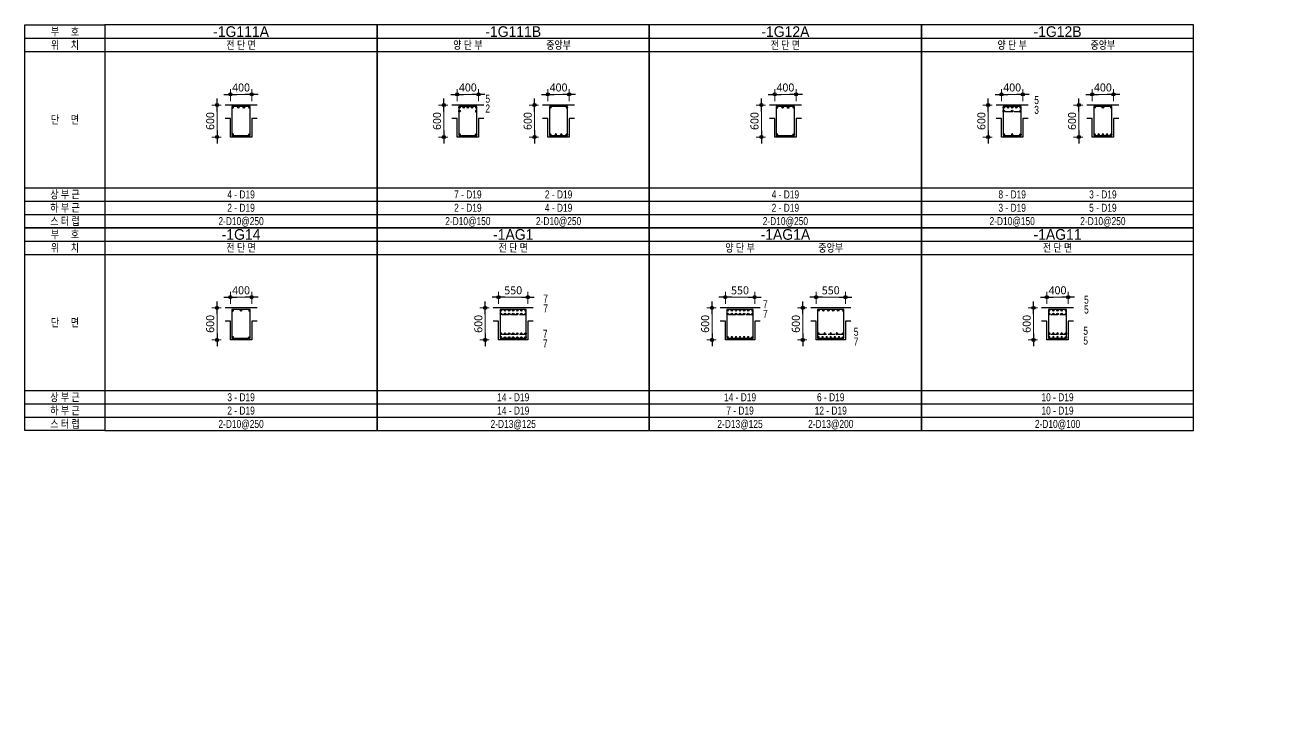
# Model space of a CAD drawing. Header units: millimetres. Extents: x 350420 to 672135, y -312840 to -44390.
# Drawn here: x 584120 to 607490, y -107404 to -94550 of the extents above; entities that cross this region are included whole.
import ezdxf
from ezdxf.enums import TextEntityAlignment as Align
from ezdxf.xclip import XClip

# ---------------------------------------------------------------- set-up
doc = ezdxf.new("R2010")
doc.units = ezdxf.units.MM
doc.header["$LTSCALE"] = 65
doc.header["$XCLIPFRAME"] = 0
doc.linetypes.add('HID', pattern=[2.5, 2, -0.5])
doc.linetypes.add('XS-지하주차장$0$HID', pattern=[2.3, 1.5, -0.8])
doc.layers.get('Defpoints').update_dxf_attribs({"color": 145})
for name, color, linetype in [('BAR', 2, 'Continuous'), ('BAR1', 3, 'Continuous'), ('BAR2', 3, 'HID'), ('BARR', 1, 'Continuous'), ('DIM', 7, 'Continuous'), ('LINE', 7, 'Continuous'), ('보', 4, 'Continuous')]:
    doc.layers.add(name, color=color, linetype=linetype)
doc.layers.add('TEXT', color=3, linetype='Continuous', lineweight=9)
doc.layers.add('XS-지하주차장$0$1215', color=181, linetype='XS-지하주차장$0$HID', plot=False)
doc.styles.add('돋음', font='Dotum.ttf')
doc.styles.add('맑은고딕', font='malgun.ttf')
doc.dimstyles.new('DIM_30', dxfattribs={"dimscale": 30, "dimtxt": 3, "dimasz": 1.2, "dimexe": 2, "dimexo": 1.5, "dimgap": 1, "dimtad": 1, "dimdec": 0, "dimdsep": 46, "dimtxsty": '맑은고딕', "dimblk1": 'DIMDOT', "dimblk2": 'DIMDOT', "dimsah": 1, "dimcen": 1, "dimdle": 2, "dimclrd": 7, "dimclre": 7, "dimclrt": 3, "dimadec": 0, "dimazin": 0, "dimtfac": 1, "dimtdec": 0, "dimtix": 1, "dimtmove": 2, "dimatfit": 3, "dimldrblk": 'DIMDOT', "dimfxl": 0, "dimtolj": 1, "dimarcsym": 0})

# ---------------------------------------------------------------- blocks, each defined once
blk = doc.blocks.new('A$C229967B0')
at = {"layer": 'LINE'}
for p, q in [((-750, 0), (750, 0)), ((-750, -3800), (-750, 0)), ((750, 0), (750, -3800)), ((-750, -500), (750, -500)), ((-750, -3050), (750, -3050)), ((750, -3800), (-750, -3800))]:
    blk.add_line(p, q, dxfattribs=at)
at = {"layer": 'LINE', "color": 4}
for p, q in [((-750, -250), (750, -250)), ((-750, -3300), (750, -3300)), ((-750, -3550), (750, -3550))]:
    blk.add_line(p, q, dxfattribs=at)
at = {"layer": 'TEXT', "style": '돋음', "width": 0.8}
for s, p in [('부     호', (0, -125)), ('위     치', (0, -375)), ('단     면', (0, -1775)), ('상 부 근', (0, -3175)), ('하 부 근', (0, -3425)), ('스 터 럽', (0, -3675))]:
    blk.add_text(s, height=150, dxfattribs=at).set_placement(p, align=Align.MIDDLE_CENTER)
blk = doc.blocks.new('BAR')
at = {"layer": 'BARR'}
h = blk.add_hatch(color=256, dxfattribs=at)
edge = h.paths.add_edge_path()
edge.add_arc((0, 0), 15, 0, 360)
blk.add_circle((0, 0), 15, dxfattribs=at)
blk = doc.blocks.new('DIMDOT')
at = {"layer": 'DIM', "linetype": 'Continuous'}
blk.add_line((-2, 0), (2, 0), dxfattribs=at)
for radius in [0.5, 0.25]:
    blk.add_circle((0, 0), radius, dxfattribs=at)
blk = doc.blocks.new('*D287')
at = {"layer": 'Defpoints', "color": 0, "transparency": 16777216}
for p in [(72159, -63262), (72159, -63462), (72559, -63462)]:
    blk.add_point(p, dxfattribs=at)
at = {"layer": 'DIM', "color": 7, "lineweight": -2, "transparency": 16777216}
for p, q in [((72099, -63262), (72039, -63262)), ((72159, -63387), (72159, -63162)), ((72559, -63262), (72159, -63262)), ((72559, -63387), (72559, -63162)), ((72619, -63262), (72679, -63262))]:
    blk.add_line(p, q, dxfattribs=at)
at = {"layer": 'DIM', "color": 7, "lineweight": -2, "transparency": 16777216, "xscale": 60, "yscale": 60, "zscale": 60}
blk.add_blockref('DIMDOT', (72159, -63262), dxfattribs=at)
at = {"layer": 'DIM', "color": 7, "lineweight": -2, "transparency": 16777216, "xscale": 60, "yscale": 60, "zscale": 60, "rotation": 180}
blk.add_blockref('DIMDOT', (72559, -63262), dxfattribs=at)
at = {"layer": 'DIM', "color": 3, "transparency": 16777216, "insert": (72359, -63134), "char_height": 150, "attachment_point": 5, "style": '맑은고딕'}
blk.add_mtext('\\A1;400', dxfattribs=at)
blk = doc.blocks.new('*D288')
at = {"layer": 'Defpoints', "color": 0, "transparency": 16777216}
for p in [(72059, -63462), (71909, -64062), (72059, -64062)]:
    blk.add_point(p, dxfattribs=at)
at = {"layer": 'DIM', "color": 7, "lineweight": -2, "transparency": 16777216}
for p, q in [((71984, -63462), (71809, -63462)), ((71909, -63522), (71909, -64002)), ((71984, -64062), (71809, -64062))]:
    blk.add_line(p, q, dxfattribs=at)
at = {"layer": 'DIM', "color": 7, "lineweight": -2, "transparency": 16777216, "xscale": 60, "yscale": 60, "zscale": 60}
for p, rotation in [((71909, -63462), 90), ((71909, -64062), 270)]:
    blk.add_blockref('DIMDOT', p, dxfattribs=dict(at, rotation=rotation))
at = {"layer": 'DIM', "color": 3, "transparency": 16777216, "insert": (71782, -63762), "char_height": 150, "attachment_point": 5, "rotation": 90, "style": '맑은고딕'}
blk.add_mtext('\\A1;600', dxfattribs=at)
blk = doc.blocks.new('*D289')
at = {"layer": 'Defpoints', "color": 0, "transparency": 16777216}
for p in [(79507, -63262), (79507, -63462), (79907, -63462)]:
    blk.add_point(p, dxfattribs=at)
at = {"layer": 'DIM', "color": 7, "lineweight": -2, "transparency": 16777216}
for p, q in [((79447, -63262), (79387, -63262)), ((79507, -63387), (79507, -63162)), ((79907, -63262), (79507, -63262)), ((79907, -63387), (79907, -63162)), ((79967, -63262), (80027, -63262))]:
    blk.add_line(p, q, dxfattribs=at)
at = {"layer": 'DIM', "color": 7, "lineweight": -2, "transparency": 16777216, "xscale": 60, "yscale": 60, "zscale": 60}
blk.add_blockref('DIMDOT', (79507, -63262), dxfattribs=at)
at = {"layer": 'DIM', "color": 7, "lineweight": -2, "transparency": 16777216, "xscale": 60, "yscale": 60, "zscale": 60, "rotation": 180}
blk.add_blockref('DIMDOT', (79907, -63262), dxfattribs=at)
at = {"layer": 'DIM', "color": 3, "transparency": 16777216, "insert": (79707, -63134), "char_height": 150, "attachment_point": 5, "style": '맑은고딕'}
blk.add_mtext('\\A1;400', dxfattribs=at)
blk = doc.blocks.new('*D290')
at = {"layer": 'Defpoints', "color": 0, "transparency": 16777216}
for p in [(79407, -63462), (79257, -64062), (79407, -64062)]:
    blk.add_point(p, dxfattribs=at)
at = {"layer": 'DIM', "color": 7, "lineweight": -2, "transparency": 16777216}
for p, q in [((79332, -63462), (79157, -63462)), ((79257, -63522), (79257, -64002)), ((79332, -64062), (79157, -64062))]:
    blk.add_line(p, q, dxfattribs=at)
at = {"layer": 'DIM', "color": 7, "lineweight": -2, "transparency": 16777216, "xscale": 60, "yscale": 60, "zscale": 60}
for p, rotation in [((79257, -63462), 90), ((79257, -64062), 270)]:
    blk.add_blockref('DIMDOT', p, dxfattribs=dict(at, rotation=rotation))
at = {"layer": 'DIM', "color": 3, "transparency": 16777216, "insert": (79130, -63762), "char_height": 150, "attachment_point": 5, "rotation": 90, "style": '맑은고딕'}
blk.add_mtext('\\A1;600', dxfattribs=at)
blk = doc.blocks.new('*D291')
at = {"layer": 'Defpoints', "color": 0, "transparency": 16777216}
for p in [(81207, -63262), (81207, -63462), (81607, -63462)]:
    blk.add_point(p, dxfattribs=at)
at = {"layer": 'DIM', "color": 7, "lineweight": -2, "transparency": 16777216}
for p, q in [((81147, -63262), (81087, -63262)), ((81207, -63387), (81207, -63162)), ((81607, -63262), (81207, -63262)), ((81607, -63387), (81607, -63162)), ((81667, -63262), (81727, -63262))]:
    blk.add_line(p, q, dxfattribs=at)
at = {"layer": 'DIM', "color": 7, "lineweight": -2, "transparency": 16777216, "xscale": 60, "yscale": 60, "zscale": 60}
blk.add_blockref('DIMDOT', (81207, -63262), dxfattribs=at)
at = {"layer": 'DIM', "color": 7, "lineweight": -2, "transparency": 16777216, "xscale": 60, "yscale": 60, "zscale": 60, "rotation": 180}
blk.add_blockref('DIMDOT', (81607, -63262), dxfattribs=at)
at = {"layer": 'DIM', "color": 3, "transparency": 16777216, "insert": (81407, -63134), "char_height": 150, "attachment_point": 5, "style": '맑은고딕'}
blk.add_mtext('\\A1;400', dxfattribs=at)
blk = doc.blocks.new('*D292')
at = {"layer": 'Defpoints', "color": 0, "transparency": 16777216}
for p in [(81107, -63462), (80957, -64062), (81107, -64062)]:
    blk.add_point(p, dxfattribs=at)
at = {"layer": 'DIM', "color": 7, "lineweight": -2, "transparency": 16777216}
for p, q in [((81032, -63462), (80857, -63462)), ((80957, -63522), (80957, -64002)), ((81032, -64062), (80857, -64062))]:
    blk.add_line(p, q, dxfattribs=at)
at = {"layer": 'DIM', "color": 7, "lineweight": -2, "transparency": 16777216, "xscale": 60, "yscale": 60, "zscale": 60}
for p, rotation in [((80957, -63462), 90), ((80957, -64062), 270)]:
    blk.add_blockref('DIMDOT', p, dxfattribs=dict(at, rotation=rotation))
at = {"layer": 'DIM', "color": 3, "transparency": 16777216, "insert": (80830, -63762), "char_height": 150, "attachment_point": 5, "rotation": 90, "style": '맑은고딕'}
blk.add_mtext('\\A1;600', dxfattribs=at)
blk = doc.blocks.new('*D293')
at = {"layer": 'Defpoints', "color": 0, "transparency": 16777216}
for p in [(88140, -63262), (88140, -63462), (88540, -63462)]:
    blk.add_point(p, dxfattribs=at)
at = {"layer": 'DIM', "color": 7, "lineweight": -2, "transparency": 16777216}
for p, q in [((88080, -63262), (88020, -63262)), ((88140, -63387), (88140, -63162)), ((88540, -63262), (88140, -63262)), ((88540, -63387), (88540, -63162)), ((88600, -63262), (88660, -63262))]:
    blk.add_line(p, q, dxfattribs=at)
at = {"layer": 'DIM', "color": 7, "lineweight": -2, "transparency": 16777216, "xscale": 60, "yscale": 60, "zscale": 60}
blk.add_blockref('DIMDOT', (88140, -63262), dxfattribs=at)
at = {"layer": 'DIM', "color": 7, "lineweight": -2, "transparency": 16777216, "xscale": 60, "yscale": 60, "zscale": 60, "rotation": 180}
blk.add_blockref('DIMDOT', (88540, -63262), dxfattribs=at)
at = {"layer": 'DIM', "color": 3, "transparency": 16777216, "insert": (88340, -63134), "char_height": 150, "attachment_point": 5, "style": '맑은고딕'}
blk.add_mtext('\\A1;400', dxfattribs=at)
blk = doc.blocks.new('*D294')
at = {"layer": 'Defpoints', "color": 0, "transparency": 16777216}
for p in [(88040, -63462), (87890, -64062), (88040, -64062)]:
    blk.add_point(p, dxfattribs=at)
at = {"layer": 'DIM', "color": 7, "lineweight": -2, "transparency": 16777216}
for p, q in [((87965, -63462), (87790, -63462)), ((87890, -63522), (87890, -64002)), ((87965, -64062), (87790, -64062))]:
    blk.add_line(p, q, dxfattribs=at)
at = {"layer": 'DIM', "color": 7, "lineweight": -2, "transparency": 16777216, "xscale": 60, "yscale": 60, "zscale": 60}
for p, rotation in [((87890, -63462), 90), ((87890, -64062), 270)]:
    blk.add_blockref('DIMDOT', p, dxfattribs=dict(at, rotation=rotation))
at = {"layer": 'DIM', "color": 3, "transparency": 16777216, "insert": (87762, -63762), "char_height": 150, "attachment_point": 5, "rotation": 90, "style": '맑은고딕'}
blk.add_mtext('\\A1;600', dxfattribs=at)
blk = doc.blocks.new('*D295')
at = {"layer": 'Defpoints', "color": 0, "transparency": 16777216}
for p in [(94770, -63262), (94770, -63462), (95170, -63462)]:
    blk.add_point(p, dxfattribs=at)
at = {"layer": 'DIM', "color": 7, "lineweight": -2, "transparency": 16777216}
for p, q in [((94710, -63262), (94650, -63262)), ((94770, -63387), (94770, -63162)), ((95170, -63262), (94770, -63262)), ((95170, -63387), (95170, -63162)), ((95230, -63262), (95290, -63262))]:
    blk.add_line(p, q, dxfattribs=at)
at = {"layer": 'DIM', "color": 7, "lineweight": -2, "transparency": 16777216, "xscale": 60, "yscale": 60, "zscale": 60}
blk.add_blockref('DIMDOT', (94770, -63262), dxfattribs=at)
at = {"layer": 'DIM', "color": 7, "lineweight": -2, "transparency": 16777216, "xscale": 60, "yscale": 60, "zscale": 60, "rotation": 180}
blk.add_blockref('DIMDOT', (95170, -63262), dxfattribs=at)
at = {"layer": 'DIM', "color": 3, "transparency": 16777216, "insert": (94970, -63134), "char_height": 150, "attachment_point": 5, "style": '맑은고딕'}
blk.add_mtext('\\A1;400', dxfattribs=at)
blk = doc.blocks.new('*D296')
at = {"layer": 'Defpoints', "color": 0, "transparency": 16777216}
for p in [(94670, -63462), (94520, -64062), (94670, -64062)]:
    blk.add_point(p, dxfattribs=at)
at = {"layer": 'DIM', "color": 7, "lineweight": -2, "transparency": 16777216}
for p, q in [((94595, -63462), (94420, -63462)), ((94520, -63522), (94520, -64002)), ((94595, -64062), (94420, -64062))]:
    blk.add_line(p, q, dxfattribs=at)
at = {"layer": 'DIM', "color": 7, "lineweight": -2, "transparency": 16777216, "xscale": 60, "yscale": 60, "zscale": 60}
for p, rotation in [((94520, -63462), 90), ((94520, -64062), 270)]:
    blk.add_blockref('DIMDOT', p, dxfattribs=dict(at, rotation=rotation))
at = {"layer": 'DIM', "color": 3, "transparency": 16777216, "insert": (94393, -63762), "char_height": 150, "attachment_point": 5, "rotation": 90, "style": '맑은고딕'}
blk.add_mtext('\\A1;600', dxfattribs=at)
blk = doc.blocks.new('*D297')
at = {"layer": 'Defpoints', "color": 0, "transparency": 16777216}
for p in [(96470, -63262), (96470, -63462), (96870, -63462)]:
    blk.add_point(p, dxfattribs=at)
at = {"layer": 'DIM', "color": 7, "lineweight": -2, "transparency": 16777216}
for p, q in [((96410, -63262), (96350, -63262)), ((96470, -63387), (96470, -63162)), ((96870, -63262), (96470, -63262)), ((96870, -63387), (96870, -63162)), ((96930, -63262), (96990, -63262))]:
    blk.add_line(p, q, dxfattribs=at)
at = {"layer": 'DIM', "color": 7, "lineweight": -2, "transparency": 16777216, "xscale": 60, "yscale": 60, "zscale": 60}
blk.add_blockref('DIMDOT', (96470, -63262), dxfattribs=at)
at = {"layer": 'DIM', "color": 7, "lineweight": -2, "transparency": 16777216, "xscale": 60, "yscale": 60, "zscale": 60, "rotation": 180}
blk.add_blockref('DIMDOT', (96870, -63262), dxfattribs=at)
at = {"layer": 'DIM', "color": 3, "transparency": 16777216, "insert": (96670, -63134), "char_height": 150, "attachment_point": 5, "style": '맑은고딕'}
blk.add_mtext('\\A1;400', dxfattribs=at)
blk = doc.blocks.new('*D298')
at = {"layer": 'Defpoints', "color": 0, "transparency": 16777216}
for p in [(96370, -63462), (96220, -64062), (96370, -64062)]:
    blk.add_point(p, dxfattribs=at)
at = {"layer": 'DIM', "color": 7, "lineweight": -2, "transparency": 16777216}
for p, q in [((96295, -63462), (96120, -63462)), ((96220, -63522), (96220, -64002)), ((96295, -64062), (96120, -64062))]:
    blk.add_line(p, q, dxfattribs=at)
at = {"layer": 'DIM', "color": 7, "lineweight": -2, "transparency": 16777216, "xscale": 60, "yscale": 60, "zscale": 60}
for p, rotation in [((96220, -63462), 90), ((96220, -64062), 270)]:
    blk.add_blockref('DIMDOT', p, dxfattribs=dict(at, rotation=rotation))
at = {"layer": 'DIM', "color": 3, "transparency": 16777216, "insert": (96093, -63762), "char_height": 150, "attachment_point": 5, "rotation": 90, "style": '맑은고딕'}
blk.add_mtext('\\A1;600', dxfattribs=at)
blk = doc.blocks.new('*D299')
at = {"layer": 'Defpoints', "color": 0, "transparency": 16777216}
for p in [(72159, -69775), (72159, -69975), (72559, -69975)]:
    blk.add_point(p, dxfattribs=at)
at = {"layer": 'DIM', "color": 7, "lineweight": -2, "transparency": 16777216}
for p, q in [((72099, -69775), (72039, -69775)), ((72159, -69900), (72159, -69675)), ((72559, -69775), (72159, -69775)), ((72559, -69900), (72559, -69675)), ((72619, -69775), (72679, -69775))]:
    blk.add_line(p, q, dxfattribs=at)
at = {"layer": 'DIM', "color": 7, "lineweight": -2, "transparency": 16777216, "xscale": 60, "yscale": 60, "zscale": 60}
blk.add_blockref('DIMDOT', (72159, -69775), dxfattribs=at)
at = {"layer": 'DIM', "color": 7, "lineweight": -2, "transparency": 16777216, "xscale": 60, "yscale": 60, "zscale": 60, "rotation": 180}
blk.add_blockref('DIMDOT', (72559, -69775), dxfattribs=at)
at = {"layer": 'DIM', "color": 3, "transparency": 16777216, "insert": (72359, -69647), "char_height": 150, "attachment_point": 5, "style": '맑은고딕'}
blk.add_mtext('\\A1;400', dxfattribs=at)
blk = doc.blocks.new('*D300')
at = {"layer": 'Defpoints', "color": 0, "transparency": 16777216}
for p in [(72059, -69975), (71909, -70575), (72059, -70575)]:
    blk.add_point(p, dxfattribs=at)
at = {"layer": 'DIM', "color": 7, "lineweight": -2, "transparency": 16777216}
for p, q in [((71984, -69975), (71809, -69975)), ((71909, -70035), (71909, -70515)), ((71984, -70575), (71809, -70575))]:
    blk.add_line(p, q, dxfattribs=at)
at = {"layer": 'DIM', "color": 7, "lineweight": -2, "transparency": 16777216, "xscale": 60, "yscale": 60, "zscale": 60}
for p, rotation in [((71909, -69975), 90), ((71909, -70575), 270)]:
    blk.add_blockref('DIMDOT', p, dxfattribs=dict(at, rotation=rotation))
at = {"layer": 'DIM', "color": 3, "transparency": 16777216, "insert": (71782, -70275), "char_height": 150, "attachment_point": 5, "rotation": 90, "style": '맑은고딕'}
blk.add_mtext('\\A1;600', dxfattribs=at)
blk = doc.blocks.new('*D325')
at = {"layer": 'Defpoints', "color": 0, "transparency": 16777216}
for p in [(80282, -69775), (80282, -69975), (80832, -69975)]:
    blk.add_point(p, dxfattribs=at)
at = {"layer": 'DIM', "color": 7, "lineweight": -2, "transparency": 16777216}
for p, q in [((80282, -69900), (80282, -69675)), ((80772, -69775), (80342, -69775)), ((80832, -69900), (80832, -69675))]:
    blk.add_line(p, q, dxfattribs=at)
at = {"layer": 'DIM', "color": 7, "lineweight": -2, "transparency": 16777216, "xscale": 60, "yscale": 60, "zscale": 60, "rotation": 180}
blk.add_blockref('DIMDOT', (80282, -69775), dxfattribs=at)
at = {"layer": 'DIM', "color": 7, "lineweight": -2, "transparency": 16777216, "xscale": 60, "yscale": 60, "zscale": 60}
blk.add_blockref('DIMDOT', (80832, -69775), dxfattribs=at)
at = {"layer": 'DIM', "color": 3, "transparency": 16777216, "insert": (80557, -69647), "char_height": 150, "attachment_point": 5, "style": '맑은고딕'}
blk.add_mtext('\\A1;550', dxfattribs=at)
blk = doc.blocks.new('*D326')
at = {"layer": 'Defpoints', "color": 0, "transparency": 16777216}
for p in [(80182, -69975), (80032, -70575), (80182, -70575)]:
    blk.add_point(p, dxfattribs=at)
at = {"layer": 'DIM', "color": 7, "lineweight": -2, "transparency": 16777216}
for p, q in [((80107, -69975), (79932, -69975)), ((80032, -70035), (80032, -70515)), ((80107, -70575), (79932, -70575))]:
    blk.add_line(p, q, dxfattribs=at)
at = {"layer": 'DIM', "color": 7, "lineweight": -2, "transparency": 16777216, "xscale": 60, "yscale": 60, "zscale": 60}
for p, rotation in [((80032, -69975), 90), ((80032, -70575), 270)]:
    blk.add_blockref('DIMDOT', p, dxfattribs=dict(at, rotation=rotation))
at = {"layer": 'DIM', "color": 3, "transparency": 16777216, "insert": (79905, -70275), "char_height": 150, "attachment_point": 5, "rotation": 90, "style": '맑은고딕'}
blk.add_mtext('\\A1;600', dxfattribs=at)
blk = doc.blocks.new('*D327')
at = {"layer": 'Defpoints', "color": 0, "transparency": 16777216}
for p in [(87215, -69775), (87215, -69975), (87765, -69975)]:
    blk.add_point(p, dxfattribs=at)
at = {"layer": 'DIM', "color": 7, "lineweight": -2, "transparency": 16777216}
for p, q in [((87215, -69900), (87215, -69675)), ((87705, -69775), (87275, -69775)), ((87765, -69900), (87765, -69675))]:
    blk.add_line(p, q, dxfattribs=at)
at = {"layer": 'DIM', "color": 7, "lineweight": -2, "transparency": 16777216, "xscale": 60, "yscale": 60, "zscale": 60, "rotation": 180}
blk.add_blockref('DIMDOT', (87215, -69775), dxfattribs=at)
at = {"layer": 'DIM', "color": 7, "lineweight": -2, "transparency": 16777216, "xscale": 60, "yscale": 60, "zscale": 60}
blk.add_blockref('DIMDOT', (87765, -69775), dxfattribs=at)
at = {"layer": 'DIM', "color": 3, "transparency": 16777216, "insert": (87490, -69647), "char_height": 150, "attachment_point": 5, "style": '맑은고딕'}
blk.add_mtext('\\A1;550', dxfattribs=at)
blk = doc.blocks.new('*D328')
at = {"layer": 'Defpoints', "color": 0, "transparency": 16777216}
for p in [(87115, -69975), (86965, -70575), (87115, -70575)]:
    blk.add_point(p, dxfattribs=at)
at = {"layer": 'DIM', "color": 7, "lineweight": -2, "transparency": 16777216}
for p, q in [((87040, -69975), (86865, -69975)), ((86965, -70035), (86965, -70515)), ((87040, -70575), (86865, -70575))]:
    blk.add_line(p, q, dxfattribs=at)
at = {"layer": 'DIM', "color": 7, "lineweight": -2, "transparency": 16777216, "xscale": 60, "yscale": 60, "zscale": 60}
for p, rotation in [((86965, -69975), 90), ((86965, -70575), 270)]:
    blk.add_blockref('DIMDOT', p, dxfattribs=dict(at, rotation=rotation))
at = {"layer": 'DIM', "color": 3, "transparency": 16777216, "insert": (86837, -70275), "char_height": 150, "attachment_point": 5, "rotation": 90, "style": '맑은고딕'}
blk.add_mtext('\\A1;600', dxfattribs=at)
blk = doc.blocks.new('*D307')
at = {"layer": 'Defpoints', "color": 0, "transparency": 16777216}
for p in [(88915, -69775), (88915, -69975), (89465, -69975)]:
    blk.add_point(p, dxfattribs=at)
at = {"layer": 'DIM', "color": 7, "lineweight": -2, "transparency": 16777216}
for p, q in [((88915, -69900), (88915, -69675)), ((89405, -69775), (88975, -69775)), ((89465, -69900), (89465, -69675))]:
    blk.add_line(p, q, dxfattribs=at)
at = {"layer": 'DIM', "color": 7, "lineweight": -2, "transparency": 16777216, "xscale": 60, "yscale": 60, "zscale": 60, "rotation": 180}
blk.add_blockref('DIMDOT', (88915, -69775), dxfattribs=at)
at = {"layer": 'DIM', "color": 7, "lineweight": -2, "transparency": 16777216, "xscale": 60, "yscale": 60, "zscale": 60}
blk.add_blockref('DIMDOT', (89465, -69775), dxfattribs=at)
at = {"layer": 'DIM', "color": 3, "transparency": 16777216, "insert": (89190, -69647), "char_height": 150, "attachment_point": 5, "style": '맑은고딕'}
blk.add_mtext('\\A1;550', dxfattribs=at)
blk = doc.blocks.new('*D308')
at = {"layer": 'Defpoints', "color": 0, "transparency": 16777216}
for p in [(88815, -69975), (88665, -70575), (88815, -70575)]:
    blk.add_point(p, dxfattribs=at)
at = {"layer": 'DIM', "color": 7, "lineweight": -2, "transparency": 16777216}
for p, q in [((88740, -69975), (88565, -69975)), ((88665, -70035), (88665, -70515)), ((88740, -70575), (88565, -70575))]:
    blk.add_line(p, q, dxfattribs=at)
at = {"layer": 'DIM', "color": 7, "lineweight": -2, "transparency": 16777216, "xscale": 60, "yscale": 60, "zscale": 60}
for p, rotation in [((88665, -69975), 90), ((88665, -70575), 270)]:
    blk.add_blockref('DIMDOT', p, dxfattribs=dict(at, rotation=rotation))
at = {"layer": 'DIM', "color": 3, "transparency": 16777216, "insert": (88537, -70275), "char_height": 150, "attachment_point": 5, "rotation": 90, "style": '맑은고딕'}
blk.add_mtext('\\A1;600', dxfattribs=at)
blk = doc.blocks.new('*D283')
at = {"layer": 'Defpoints', "color": 0, "transparency": 16777216}
for p in [(95620, -69775), (95620, -69975), (96020, -69975)]:
    blk.add_point(p, dxfattribs=at)
at = {"layer": 'DIM', "color": 7, "lineweight": -2, "transparency": 16777216}
for p, q in [((95560, -69775), (95500, -69775)), ((95620, -69900), (95620, -69675)), ((96020, -69775), (95620, -69775)), ((96020, -69900), (96020, -69675)), ((96080, -69775), (96140, -69775))]:
    blk.add_line(p, q, dxfattribs=at)
at = {"layer": 'DIM', "color": 7, "lineweight": -2, "transparency": 16777216, "xscale": 60, "yscale": 60, "zscale": 60}
blk.add_blockref('DIMDOT', (95620, -69775), dxfattribs=at)
at = {"layer": 'DIM', "color": 7, "lineweight": -2, "transparency": 16777216, "xscale": 60, "yscale": 60, "zscale": 60, "rotation": 180}
blk.add_blockref('DIMDOT', (96020, -69775), dxfattribs=at)
at = {"layer": 'DIM', "color": 3, "transparency": 16777216, "insert": (95820, -69647), "char_height": 150, "attachment_point": 5, "style": '맑은고딕'}
blk.add_mtext('\\A1;400', dxfattribs=at)
blk = doc.blocks.new('*D284')
at = {"layer": 'Defpoints', "color": 0, "transparency": 16777216}
for p in [(95520, -69975), (95370, -70575), (95520, -70575)]:
    blk.add_point(p, dxfattribs=at)
at = {"layer": 'DIM', "color": 7, "lineweight": -2, "transparency": 16777216}
for p, q in [((95445, -69975), (95270, -69975)), ((95370, -70035), (95370, -70515)), ((95445, -70575), (95270, -70575))]:
    blk.add_line(p, q, dxfattribs=at)
at = {"layer": 'DIM', "color": 7, "lineweight": -2, "transparency": 16777216, "xscale": 60, "yscale": 60, "zscale": 60}
for p, rotation in [((95370, -69975), 90), ((95370, -70575), 270)]:
    blk.add_blockref('DIMDOT', p, dxfattribs=dict(at, rotation=rotation))
at = {"layer": 'DIM', "color": 3, "transparency": 16777216, "insert": (95243, -70275), "char_height": 150, "attachment_point": 5, "rotation": 90, "style": '맑은고딕'}
blk.add_mtext('\\A1;600', dxfattribs=at)
blk = doc.blocks.new('XS-지하주차장')
at = {"layer": 'XS-지하주차장$0$1215'}
blk.add_line((672735, 143847), (724964, -23852), dxfattribs=at)
blk = doc.blocks.new('-1G111A')
at = {"layer": 'BAR1'}
blk.add_lwpolyline([(2380, 1730), (2720, 1730), (2720, 2270), (2380, 2270)], close=True, dxfattribs=at)
at = {"layer": 'LINE', "color": 4}
for p, q in [((0, 3550), (5100, 3550)), ((0, 500), (5100, 500)), ((0, 250), (5100, 250))]:
    blk.add_line(p, q, dxfattribs=at)
at = {"layer": 'LINE'}
for p, q in [((0, 3300), (5100, 3300)), ((0, 750), (5100, 750))]:
    blk.add_line(p, q, dxfattribs=at)
blk.add_lwpolyline([(0, 3800), (0, 0), (5100, 0), (5100, 3800)], close=True, dxfattribs=at)
at = {"layer": '보'}
blk.add_line((2850, 2300), (2250, 2300), dxfattribs=at)
blk.add_lwpolyline([(2850, 2050), (2750, 2050), (2750, 1700), (2350, 1700), (2350, 2050), (2250, 2050)], dxfattribs=at)
at = {"layer": 'BAR', "xscale": -1, "rotation": 180}
for p in [(2394.5, 2255.5), (2394.5, 1744.5)]:
    blk.add_blockref('BAR', p, dxfattribs=at)
at = {"layer": 'BAR'}
for p in [(2498.2, 2255.5), (2601.8, 2255.5)]:
    blk.add_blockref('BAR', p, dxfattribs=at)
at = {"layer": 'BAR', "xscale": -1}
blk.add_blockref('BAR', (2705.5, 2255.5), dxfattribs=at)
at = {"layer": 'BAR', "rotation": 180.0000000000014}
blk.add_blockref('BAR', (2705.5, 1744.5), dxfattribs=at)
at = {"layer": 'TEXT', "color": 6, "style": '돋음'}
blk.add_text('-1G111A', height=200, dxfattribs=at).set_placement((2550, 3675), align=Align.MIDDLE_CENTER)
at = {"layer": 'TEXT', "style": '돋음', "width": 0.8}
for s, p in [('전 단 면', (2550, 3425)), ('4 - D19', (2550, 625)), ('2 - D19', (2550, 375)), ('2-D10@250', (2550, 125))]:
    blk.add_text(s, height=150, dxfattribs=at).set_placement(p, align=Align.MIDDLE_CENTER)
at = {"layer": 'DIM'}
for base, p1, p2, angle, picture, middle in [((2350, 2500), (2750, 2300), (2350, 2300), 180, '*D287', (2550, 2627.5)), ((2100, 1700), (2250, 2300), (2250, 1700), 270, '*D288', (1972.5, 2000))]:
    dim = blk.add_linear_dim(base=base, p1=p1, p2=p2, angle=angle, dimstyle='DIM_30', override={"dimscale": 50}, dxfattribs=at)
    dim.commit()
    dim.dimension.update_dxf_attribs({"geometry": picture, "text_midpoint": middle, "insert": (-69809.3, 65761.7)})
blk = doc.blocks.new('-1G111B')
at = {"layer": 'BAR1'}
for points in [[(1530, 1730), (1870, 1730), (1870, 2270), (1530, 2270)], [(3230, 1730), (3570, 1730), (3570, 2270), (3230, 2270)]]:
    blk.add_lwpolyline(points, close=True, dxfattribs=at)
at = {"layer": 'LINE', "color": 4}
for p, q in [((0, 3550), (5100, 3550)), ((0, 500), (5100, 500)), ((0, 250), (5100, 250))]:
    blk.add_line(p, q, dxfattribs=at)
at = {"layer": 'LINE'}
for p, q in [((0, 3300), (5100, 3300)), ((0, 750), (5100, 750))]:
    blk.add_line(p, q, dxfattribs=at)
blk.add_lwpolyline([(0, 3800), (0, 0), (5100, 0), (5100, 3800)], close=True, dxfattribs=at)
at = {"layer": '보'}
for p, q in [((2000, 2300), (1400, 2300)), ((3700, 2300), (3100, 2300))]:
    blk.add_line(p, q, dxfattribs=at)
for points in [[(2000, 2050), (1900, 2050), (1900, 1700), (1500, 1700), (1500, 2050), (1400, 2050)], [(3700, 2050), (3600, 2050), (3600, 1700), (3200, 1700), (3200, 2050), (3100, 2050)]]:
    blk.add_lwpolyline(points, dxfattribs=at)
at = {"layer": 'BAR'}
for p in [(1544.5, 2255.5), (1544.5, 2185.5), (1622.2, 2255.5), (1700, 2255.5), (1777.7, 2255.5), (3244.5, 2255.5)]:
    blk.add_blockref('BAR', p, dxfattribs=at)
at = {"layer": 'BAR', "xscale": -1}
for p in [(1855.5, 2255.5), (1855.5, 2185.5), (3555.5, 2255.5)]:
    blk.add_blockref('BAR', p, dxfattribs=at)
at = {"layer": 'BAR', "xscale": -1, "rotation": 180}
for p in [(1544.5, 1744.5), (3244.5, 1744.5), (3348.2, 1744.5), (3451.8, 1744.5)]:
    blk.add_blockref('BAR', p, dxfattribs=at)
at = {"layer": 'BAR', "rotation": 180.0000000000014}
for p in [(1855.5, 1744.5), (3555.5, 1744.5)]:
    blk.add_blockref('BAR', p, dxfattribs=at)
at = {"layer": 'TEXT', "color": 6, "style": '돋음'}
blk.add_text('-1G111B', height=200, dxfattribs=at).set_placement((2550, 3675), align=Align.MIDDLE_CENTER)
at = {"layer": 'TEXT', "style": '돋음', "width": 0.8}
for s, p in [('양 단 부', (1700, 3425)), ('중앙부', (3400, 3425)), ('7 - D19', (1700, 625)), ('2 - D19', (3400, 625)), ('2 - D19', (1700, 375)), ('4 - D19', (3400, 375)), ('2-D10@150', (1700, 125)), ('2-D10@250', (3400, 125))]:
    blk.add_text(s, height=150, dxfattribs=at).set_placement(p, align=Align.MIDDLE_CENTER)
at = {"layer": 'TEXT', "color": 1, "style": '돋음', "width": 0.8}
for s, p in [('5', (2071.8, 2418.1)), ('2', (2071.8, 2234.7))]:
    blk.add_text(s, height=150, dxfattribs=at).set_placement(p, align=Align.MIDDLE_CENTER)
at = {"layer": 'DIM'}
for base, p1, p2, angle, picture, middle in [((1500, 2500), (1900, 2300), (1500, 2300), 180, '*D289', (1700, 2627.5)), ((3200, 2500), (3600, 2300), (3200, 2300), 180, '*D291', (3400, 2627.5)), ((1250, 1700), (1400, 2300), (1400, 1700), 270, '*D290', (1122.5, 2000)), ((2950, 1700), (3100, 2300), (3100, 1700), 270, '*D292', (2822.5, 2000))]:
    dim = blk.add_linear_dim(base=base, p1=p1, p2=p2, angle=angle, dimstyle='DIM_30', override={"dimscale": 50}, dxfattribs=at)
    dim.commit()
    dim.dimension.update_dxf_attribs({"geometry": picture, "text_midpoint": middle, "insert": (-78007.4, 65761.7)})
blk = doc.blocks.new('-1G12A')
at = {"layer": 'BAR1'}
blk.add_lwpolyline([(2380, 1730), (2720, 1730), (2720, 2270), (2380, 2270)], close=True, dxfattribs=at)
at = {"layer": 'LINE', "color": 4}
for p, q in [((0, 3550), (5100, 3550)), ((0, 500), (5100, 500)), ((0, 250), (5100, 250))]:
    blk.add_line(p, q, dxfattribs=at)
at = {"layer": 'LINE'}
for p, q in [((0, 3300), (5100, 3300)), ((0, 750), (5100, 750))]:
    blk.add_line(p, q, dxfattribs=at)
blk.add_lwpolyline([(0, 3800), (0, 0), (5100, 0), (5100, 3800)], close=True, dxfattribs=at)
at = {"layer": '보'}
blk.add_line((2850, 2300), (2250, 2300), dxfattribs=at)
blk.add_lwpolyline([(2850, 2050), (2750, 2050), (2750, 1700), (2350, 1700), (2350, 2050), (2250, 2050)], dxfattribs=at)
at = {"layer": 'BAR', "xscale": -1, "rotation": 180}
for p in [(2394.5, 2255.5), (2394.5, 1744.5)]:
    blk.add_blockref('BAR', p, dxfattribs=at)
at = {"layer": 'BAR'}
for p in [(2498.2, 2255.5), (2601.8, 2254.1)]:
    blk.add_blockref('BAR', p, dxfattribs=at)
at = {"layer": 'BAR', "xscale": -1}
blk.add_blockref('BAR', (2705.5, 2255.5), dxfattribs=at)
at = {"layer": 'BAR', "rotation": 180.0000000000014}
blk.add_blockref('BAR', (2705.5, 1744.5), dxfattribs=at)
at = {"layer": 'TEXT', "color": 6, "style": '돋음'}
blk.add_text('-1G12A', height=200, dxfattribs=at).set_placement((2550, 3675), align=Align.MIDDLE_CENTER)
at = {"layer": 'TEXT', "style": '돋음', "width": 0.8}
for s, p in [('전 단 면', (2550, 3425)), ('4 - D19', (2550, 625)), ('2 - D19', (2550, 375)), ('2-D10@250', (2550, 125))]:
    blk.add_text(s, height=150, dxfattribs=at).set_placement(p, align=Align.MIDDLE_CENTER)
at = {"layer": 'DIM'}
for base, p1, p2, angle, picture, middle in [((2350, 2500), (2750, 2300), (2350, 2300), 180, '*D293', (2550, 2627.5)), ((2100, 1700), (2250, 2300), (2250, 1700), 270, '*D294', (1972.5, 2000))]:
    dim = blk.add_linear_dim(base=base, p1=p1, p2=p2, angle=angle, dimstyle='DIM_30', override={"dimscale": 50}, dxfattribs=at)
    dim.commit()
    dim.dimension.update_dxf_attribs({"geometry": picture, "text_midpoint": middle, "insert": (-85789.8, 65761.7)})
blk = doc.blocks.new('-1G12B')
at = {"layer": 'BAR1'}
for points in [[(1530, 1730), (1870, 1730), (1870, 2270), (1530, 2270)], [(3230, 1730), (3570, 1730), (3570, 2270), (3230, 2270)]]:
    blk.add_lwpolyline(points, close=True, dxfattribs=at)
at = {"layer": 'BAR2'}
blk.add_line((1870, 2171), (1530, 2171), dxfattribs=at)
at = {"layer": 'LINE', "color": 4}
for p, q in [((0, 3550), (5100, 3550)), ((0, 500), (5100, 500)), ((0, 250), (5100, 250))]:
    blk.add_line(p, q, dxfattribs=at)
at = {"layer": 'LINE'}
for p, q in [((0, 3300), (5100, 3300)), ((0, 750), (5100, 750))]:
    blk.add_line(p, q, dxfattribs=at)
blk.add_lwpolyline([(0, 3800), (0, 0), (5100, 0), (5100, 3800)], close=True, dxfattribs=at)
at = {"layer": '보'}
for p, q in [((2000, 2300), (1400, 2300)), ((3700, 2300), (3100, 2300))]:
    blk.add_line(p, q, dxfattribs=at)
for points in [[(2000, 2050), (1900, 2050), (1900, 1700), (1500, 1700), (1500, 2050), (1400, 2050)], [(3700, 2050), (3600, 2050), (3600, 1700), (3200, 1700), (3200, 2050), (3100, 2050)]]:
    blk.add_lwpolyline(points, dxfattribs=at)
at = {"layer": 'BAR'}
for p in [(1544.5, 2255.5), (1544.5, 2185.5), (1622.2, 2255.5), (1700, 2255.5), (1700, 2185.5), (1777.7, 2255.5), (3244.5, 2255.5), (3400, 2255.5)]:
    blk.add_blockref('BAR', p, dxfattribs=at)
at = {"layer": 'BAR', "xscale": -1}
for p in [(1855.5, 2255.5), (1855.5, 2185.5), (3555.5, 2255.5)]:
    blk.add_blockref('BAR', p, dxfattribs=at)
at = {"layer": 'BAR', "xscale": -1, "rotation": 180}
for p in [(1544.5, 1744.5), (1700, 1744.5), (3244.5, 1744.5), (3322.2, 1744.5), (3400, 1744.5), (3477.7, 1744.5)]:
    blk.add_blockref('BAR', p, dxfattribs=at)
at = {"layer": 'BAR', "rotation": 180.0000000000014}
for p in [(1855.5, 1744.5), (3555.5, 1744.5)]:
    blk.add_blockref('BAR', p, dxfattribs=at)
at = {"layer": 'TEXT', "color": 6, "style": '돋음'}
blk.add_text('-1G12B', height=200, dxfattribs=at).set_placement((2550, 3675), align=Align.MIDDLE_CENTER)
at = {"layer": 'TEXT', "style": '돋음', "width": 0.8}
for s, p in [('양 단 부', (1700, 3425)), ('중앙부', (3400, 3425)), ('8 - D19', (1700, 625)), ('3 - D19', (3400, 625)), ('3 - D19', (1700, 375)), ('5 - D19', (3400, 375)), ('2-D10@150', (1700, 125)), ('2-D10@250', (3400, 125))]:
    blk.add_text(s, height=150, dxfattribs=at).set_placement(p, align=Align.MIDDLE_CENTER)
at = {"layer": 'TEXT', "color": 1, "style": '돋음', "width": 0.8}
for s, p in [('5', (2157.7, 2392.4)), ('3', (2157.7, 2209.1))]:
    blk.add_text(s, height=150, dxfattribs=at).set_placement(p, align=Align.MIDDLE_CENTER)
at = {"layer": 'DIM'}
for base, p1, p2, angle, picture, middle in [((1500, 2500), (1900, 2300), (1500, 2300), 180, '*D295', (1700, 2627.5)), ((3200, 2500), (3600, 2300), (3200, 2300), 180, '*D297', (3400, 2627.5)), ((1250, 1700), (1400, 2300), (1400, 1700), 270, '*D296', (1122.5, 2000)), ((2950, 1700), (3100, 2300), (3100, 1700), 270, '*D298', (2822.5, 2000))]:
    dim = blk.add_linear_dim(base=base, p1=p1, p2=p2, angle=angle, dimstyle='DIM_30', override={"dimscale": 50}, dxfattribs=at)
    dim.commit()
    dim.dimension.update_dxf_attribs({"geometry": picture, "text_midpoint": middle, "insert": (-93270, 65761.7)})
blk = doc.blocks.new('-1G14')
at = {"layer": 'BAR1'}
blk.add_lwpolyline([(2380, 1730), (2720, 1730), (2720, 2270), (2380, 2270)], close=True, dxfattribs=at)
at = {"layer": 'LINE', "color": 4}
for p, q in [((0, 3550), (5100, 3550)), ((0, 500), (5100, 500)), ((0, 250), (5100, 250))]:
    blk.add_line(p, q, dxfattribs=at)
at = {"layer": 'LINE'}
for p, q in [((0, 3300), (5100, 3300)), ((0, 750), (5100, 750))]:
    blk.add_line(p, q, dxfattribs=at)
blk.add_lwpolyline([(0, 3800), (0, 0), (5100, 0), (5100, 3800)], close=True, dxfattribs=at)
at = {"layer": '보'}
blk.add_line((2850, 2300), (2250, 2300), dxfattribs=at)
blk.add_lwpolyline([(2850, 2050), (2750, 2050), (2750, 1700), (2350, 1700), (2350, 2050), (2250, 2050)], dxfattribs=at)
at = {"layer": 'BAR', "xscale": -1, "rotation": 180}
for p in [(2394.5, 2255.5), (2394.5, 1744.5)]:
    blk.add_blockref('BAR', p, dxfattribs=at)
at = {"layer": 'BAR'}
blk.add_blockref('BAR', (2550, 2255.5), dxfattribs=at)
at = {"layer": 'BAR', "xscale": -1}
blk.add_blockref('BAR', (2705.5, 2255.5), dxfattribs=at)
at = {"layer": 'BAR', "rotation": 180.0000000000014}
blk.add_blockref('BAR', (2705.5, 1744.5), dxfattribs=at)
at = {"layer": 'TEXT', "color": 6, "style": '돋음'}
blk.add_text('-1G14', height=200, dxfattribs=at).set_placement((2550, 3675), align=Align.MIDDLE_CENTER)
at = {"layer": 'TEXT', "style": '돋음', "width": 0.8}
for s, p in [('전 단 면', (2550, 3425)), ('3 - D19', (2550, 625)), ('2 - D19', (2550, 375)), ('2-D10@250', (2550, 125))]:
    blk.add_text(s, height=150, dxfattribs=at).set_placement(p, align=Align.MIDDLE_CENTER)
at = {"layer": 'DIM'}
for base, p1, p2, angle, picture, middle in [((2350, 2500), (2750, 2300), (2350, 2300), 180, '*D299', (2550, 2627.5)), ((2100, 1700), (2250, 2300), (2250, 1700), 270, '*D300', (1972.5, 2000))]:
    dim = blk.add_linear_dim(base=base, p1=p1, p2=p2, angle=angle, dimstyle='DIM_30', override={"dimscale": 50}, dxfattribs=at)
    dim.commit()
    dim.dimension.update_dxf_attribs({"geometry": picture, "text_midpoint": middle, "insert": (-69809.3, 72274.8)})
blk = doc.blocks.new('-1AG1')
at = {"layer": 'BAR1'}
blk.add_lwpolyline([(2305, 1730), (2795, 1730), (2795, 2270), (2305, 2270)], close=True, dxfattribs=at)
at = {"layer": 'BAR2'}
for p, q in [((2795, 2171), (2305, 2171)), ((2795, 1800), (2305, 1800))]:
    blk.add_line(p, q, dxfattribs=at)
at = {"layer": 'LINE', "color": 4}
for p, q in [((0, 3550), (5100, 3550)), ((0, 500), (5100, 500)), ((0, 250), (5100, 250))]:
    blk.add_line(p, q, dxfattribs=at)
at = {"layer": 'LINE'}
for p, q in [((0, 3300), (5100, 3300)), ((0, 750), (5100, 750))]:
    blk.add_line(p, q, dxfattribs=at)
blk.add_lwpolyline([(0, 3800), (0, 0), (5100, 0), (5100, 3800)], close=True, dxfattribs=at)
at = {"layer": '보'}
blk.add_line((2925, 2300), (2175, 2300), dxfattribs=at)
blk.add_lwpolyline([(2925, 2050), (2825, 2050), (2825, 1700), (2275, 1700), (2275, 2050), (2175, 2050)], dxfattribs=at)
at = {"layer": 'BAR'}
for p in [(2319.5, 2255.5), (2319.5, 2185.5), (2396.3, 2255.5), (2396.3, 2185.5), (2473.2, 2255.5), (2473.2, 2185.5), (2550, 2255.5), (2550, 2185.5), (2626.8, 2255.5), (2626.8, 2185.5), (2703.7, 2255.5), (2703.7, 2185.5)]:
    blk.add_blockref('BAR', p, dxfattribs=at)
at = {"layer": 'BAR', "xscale": -1}
for p in [(2780.5, 2255.5), (2780.5, 2185.5)]:
    blk.add_blockref('BAR', p, dxfattribs=at)
at = {"layer": 'BAR', "xscale": -1, "rotation": 180}
for p in [(2319.5, 1814.5), (2319.5, 1744.5)]:
    blk.add_blockref('BAR', p, dxfattribs=at)
at = {"layer": 'BAR', "rotation": 180.0000000000014}
for p in [(2396.3, 1814.5), (2396.3, 1744.5), (2473.2, 1814.5), (2473.2, 1744.5), (2550, 1814.5), (2550, 1744.5), (2626.8, 1814.5), (2626.8, 1744.5), (2703.7, 1814.5), (2703.7, 1744.5), (2780.5, 1814.5), (2780.5, 1744.5)]:
    blk.add_blockref('BAR', p, dxfattribs=at)
at = {"layer": 'TEXT', "color": 6, "style": '돋음'}
blk.add_text('-1AG1', height=200, dxfattribs=at).set_placement((2550, 3675), align=Align.MIDDLE_CENTER)
at = {"layer": 'TEXT', "style": '돋음', "width": 0.8}
for s, p in [('전 단 면', (2550, 3425)), ('14 - D19', (2550, 625)), ('14 - D19', (2550, 375)), ('2-D13@125', (2550, 125))]:
    blk.add_text(s, height=150, dxfattribs=at).set_placement(p, align=Align.MIDDLE_CENTER)
at = {"layer": 'TEXT', "color": 1, "style": '돋음', "width": 0.8}
for p in [(3157.1, 2473.9), (3157.1, 2290.6), (3149.8, 1815.9), (3149.8, 1632.5)]:
    blk.add_text('7', height=150, dxfattribs=at).set_placement(p, align=Align.MIDDLE_CENTER)
at = {"layer": 'DIM'}
for base, p1, p2, angle, picture, middle in [((2275, 2500), (2825, 2300), (2275, 2300), 180, '*D325', (2550, 2627.5)), ((2025, 1700), (2175, 2300), (2175, 1700), 270, '*D326', (1897.5, 2000))]:
    dim = blk.add_linear_dim(base=base, p1=p1, p2=p2, angle=angle, dimstyle='DIM_30', override={"dimscale": 50}, dxfattribs=at)
    dim.commit()
    dim.dimension.update_dxf_attribs({"geometry": picture, "text_midpoint": middle, "insert": (-78007.4, 72274.8)})
blk = doc.blocks.new('-1AG1A')
at = {"layer": 'BAR1'}
for points in [[(1455, 1730), (1945, 1730), (1945, 2270), (1455, 2270)], [(3155, 1730), (3645, 1730), (3645, 2270), (3155, 2270)]]:
    blk.add_lwpolyline(points, close=True, dxfattribs=at)
at = {"layer": 'BAR2'}
for p, q in [((1945, 2171), (1455, 2171)), ((3645, 1800), (3155, 1800))]:
    blk.add_line(p, q, dxfattribs=at)
at = {"layer": 'LINE', "color": 4}
for p, q in [((0, 3550), (5100, 3550)), ((0, 500), (5100, 500)), ((0, 250), (5100, 250))]:
    blk.add_line(p, q, dxfattribs=at)
at = {"layer": 'LINE'}
for p, q in [((0, 3300), (5100, 3300)), ((0, 750), (5100, 750))]:
    blk.add_line(p, q, dxfattribs=at)
blk.add_lwpolyline([(0, 3800), (0, 0), (5100, 0), (5100, 3800)], close=True, dxfattribs=at)
at = {"layer": '보'}
for p, q in [((2075, 2300), (1325, 2300)), ((3775, 2300), (3025, 2300))]:
    blk.add_line(p, q, dxfattribs=at)
for points in [[(2075, 2050), (1975, 2050), (1975, 1700), (1425, 1700), (1425, 2050), (1325, 2050)], [(3775, 2050), (3675, 2050), (3675, 1700), (3125, 1700), (3125, 2050), (3025, 2050)]]:
    blk.add_lwpolyline(points, dxfattribs=at)
at = {"layer": 'BAR'}
for p in [(1469.5, 2255.5), (1469.5, 2185.5), (1546.3, 2255.5), (1546.3, 2185.5), (1623.2, 2255.5), (1623.2, 2185.5), (1700, 2255.5), (1700, 2185.5), (1776.8, 2255.5), (1776.8, 2185.5), (1853.7, 2255.5), (1853.7, 2185.5), (3169.5, 2255.5), (3261.7, 2255.5), (3353.9, 2255.5), (3446.1, 2255.5), (3538.3, 2255.5)]:
    blk.add_blockref('BAR', p, dxfattribs=at)
at = {"layer": 'BAR', "xscale": -1}
for p in [(1930.5, 2255.5), (1930.5, 2185.5), (3630.5, 2255.5)]:
    blk.add_blockref('BAR', p, dxfattribs=at)
at = {"layer": 'BAR', "xscale": -1, "rotation": 180}
for p in [(1469.5, 1744.5), (1546.3, 1744.5), (1623.2, 1744.5), (1700, 1744.5), (1776.8, 1744.5), (1853.7, 1744.5), (3169.5, 1814.5), (3169.5, 1744.5), (3246.3, 1744.5), (3284.7, 1814.5), (3323.2, 1744.5), (3400, 1814.5), (3400, 1744.5), (3476.8, 1744.5), (3515.2, 1814.5), (3553.7, 1744.5)]:
    blk.add_blockref('BAR', p, dxfattribs=at)
at = {"layer": 'BAR', "rotation": 180.0000000000014}
for p in [(1930.5, 1744.5), (3630.5, 1814.5), (3630.5, 1744.5)]:
    blk.add_blockref('BAR', p, dxfattribs=at)
at = {"layer": 'TEXT', "color": 6, "style": '돋음'}
blk.add_text('-1AG1A', height=200, dxfattribs=at).set_placement((2550, 3675), align=Align.MIDDLE_CENTER)
at = {"layer": 'TEXT', "style": '돋음', "width": 0.8}
for s, p in [('양 단 부', (1700, 3425)), ('중앙부', (3400, 3425)), ('14 - D19', (1700, 625)), ('6 - D19', (3400, 625)), ('7 - D19', (1700, 375)), ('12 - D19', (3400, 375)), ('2-D13@125', (1700, 125)), ('2-D13@200', (3400, 125))]:
    blk.add_text(s, height=150, dxfattribs=at).set_placement(p, align=Align.MIDDLE_CENTER)
at = {"layer": 'TEXT', "color": 1, "style": '돋음', "width": 0.8}
for s, p in [('7', (2175.3, 2368.6)), ('7', (2175.3, 2185.3)), ('5', (3874.6, 1851.5)), ('7', (3874.6, 1668.1))]:
    blk.add_text(s, height=150, dxfattribs=at).set_placement(p, align=Align.MIDDLE_CENTER)
at = {"layer": 'DIM'}
for base, p1, p2, angle, picture, middle in [((1425, 2500), (1975, 2300), (1425, 2300), 180, '*D327', (1700, 2627.5)), ((3125, 2500), (3675, 2300), (3125, 2300), 180, '*D307', (3400, 2627.5)), ((1175, 1700), (1325, 2300), (1325, 1700), 270, '*D328', (1047.5, 2000)), ((2875, 1700), (3025, 2300), (3025, 1700), 270, '*D308', (2747.5, 2000))]:
    dim = blk.add_linear_dim(base=base, p1=p1, p2=p2, angle=angle, dimstyle='DIM_30', override={"dimscale": 50}, dxfattribs=at)
    dim.commit()
    dim.dimension.update_dxf_attribs({"geometry": picture, "text_midpoint": middle, "insert": (-85789.8, 72274.8)})
blk = doc.blocks.new('-1AG11')
at = {"layer": 'BAR1'}
blk.add_lwpolyline([(2380, 1730), (2720, 1730), (2720, 2270), (2380, 2270)], close=True, dxfattribs=at)
at = {"layer": 'BAR2'}
for p, q in [((2720, 2171), (2380, 2171)), ((2720, 1800), (2380, 1800))]:
    blk.add_line(p, q, dxfattribs=at)
at = {"layer": 'LINE', "color": 4}
for p, q in [((0, 3550), (5100, 3550)), ((0, 500), (5100, 500)), ((0, 250), (5100, 250))]:
    blk.add_line(p, q, dxfattribs=at)
at = {"layer": 'LINE'}
for p, q in [((0, 3300), (5100, 3300)), ((0, 750), (5100, 750))]:
    blk.add_line(p, q, dxfattribs=at)
blk.add_lwpolyline([(0, 3800), (0, 0), (5100, 0), (5100, 3800)], close=True, dxfattribs=at)
at = {"layer": '보'}
blk.add_line((2850, 2300), (2250, 2300), dxfattribs=at)
blk.add_lwpolyline([(2850, 2050), (2750, 2050), (2750, 1700), (2350, 1700), (2350, 2050), (2250, 2050)], dxfattribs=at)
at = {"layer": 'BAR', "xscale": -1, "rotation": 180}
for p in [(2394.5, 2255.5), (2394.5, 2185.5), (2394.5, 1814.5), (2394.5, 1744.5), (2472.2, 1814.5), (2472.2, 1744.5), (2550, 1814.5), (2550, 1744.5), (2627.7, 1814.5), (2627.7, 1744.5)]:
    blk.add_blockref('BAR', p, dxfattribs=at)
at = {"layer": 'BAR'}
for p in [(2472.2, 2255.5), (2472.2, 2185.5), (2550, 2255.5), (2550, 2185.5), (2627.7, 2255.5), (2627.7, 2185.5)]:
    blk.add_blockref('BAR', p, dxfattribs=at)
at = {"layer": 'BAR', "xscale": -1}
for p in [(2705.5, 2255.5), (2705.5, 2185.5)]:
    blk.add_blockref('BAR', p, dxfattribs=at)
at = {"layer": 'BAR', "rotation": 180.0000000000014}
for p in [(2705.5, 1814.5), (2705.5, 1744.5)]:
    blk.add_blockref('BAR', p, dxfattribs=at)
at = {"layer": 'TEXT', "color": 6, "style": '돋음'}
blk.add_text('-1AG11', height=200, dxfattribs=at).set_placement((2550, 3675), align=Align.MIDDLE_CENTER)
at = {"layer": 'TEXT', "style": '돋음', "width": 0.8}
for s, p in [('전 단 면', (2550, 3425)), ('10 - D19', (2550, 625)), ('10 - D19', (2550, 375)), ('2-D10@100', (2550, 125))]:
    blk.add_text(s, height=150, dxfattribs=at).set_placement(p, align=Align.MIDDLE_CENTER)
at = {"layer": 'TEXT', "color": 1, "style": '돋음', "width": 0.8}
for p in [(3091.4, 2452.2), (3091.4, 2268.9), (3076.7, 1869.8), (3076.7, 1686.5)]:
    blk.add_text('5', height=150, dxfattribs=at).set_placement(p, align=Align.MIDDLE_CENTER)
at = {"layer": 'DIM'}
for base, p1, p2, angle, picture, middle in [((2350, 2500), (2750, 2300), (2350, 2300), 180, '*D283', (2550, 2627.5)), ((2100, 1700), (2250, 2300), (2250, 1700), 270, '*D284', (1972.5, 2000))]:
    dim = blk.add_linear_dim(base=base, p1=p1, p2=p2, angle=angle, dimstyle='DIM_30', override={"dimscale": 50}, dxfattribs=at)
    dim.commit()
    dim.dimension.update_dxf_attribs({"geometry": picture, "text_midpoint": middle, "insert": (-93270, 72274.8)})

msp = doc.modelspace()

# ---------------------------------------------------------------- block references
ref = msp.add_blockref('XS-지하주차장', (-78140, -199800))
XClip(ref).set_block_clipping_path([(643469.9999999981, 130890.0000000019), (673429.9999999894, 145455.0000000002)])
at = {"layer": 'LINE'}
for p in [(584870, -94550), (584870, -98350)]:
    msp.add_blockref('A$C229967B0', p, dxfattribs=at)
at = {"layer": 'TEXT'}
for name, p in [('-1G111A', (585620, -98350)), ('-1G111B', (590720, -98350)), ('-1G12A', (595820, -98350)), ('-1G12B', (600920, -98350)), ('-1G14', (585620, -102150)), ('-1AG1', (590720, -102150)), ('-1AG1A', (595820, -102150)), ('-1AG11', (600920, -102150))]:
    msp.add_blockref(name, p, dxfattribs=at)

doc.saveas('drawing.dxf')
